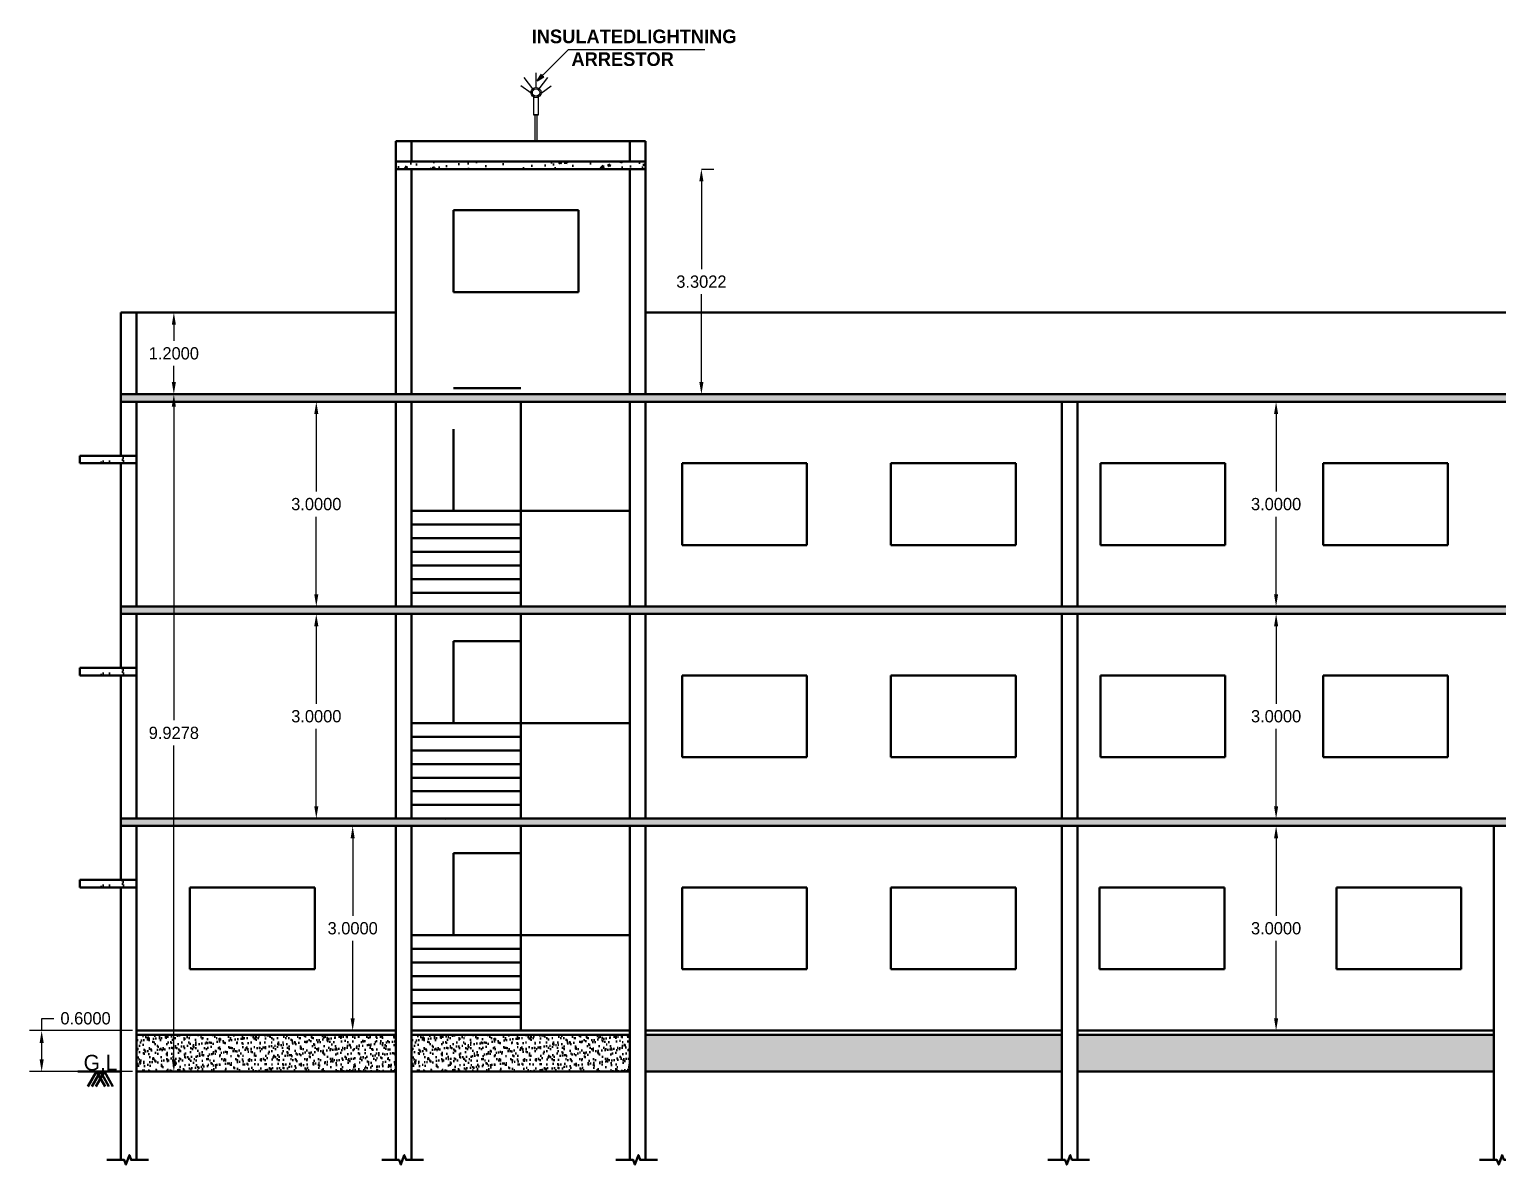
# Model space of a CAD drawing. Header units: metres. Extents: x 6102588 to 6102903, y -6660468 to -6660379.
# Drawn here: x 6102762.62 to 6102784.14, y -6660405.21 to -6660388.57 of the extents above; entities that cross this region are included whole.
import ezdxf

# ---------------------------------------------------------------- set-up
doc = ezdxf.new("R2010")
doc.units = ezdxf.units.M
doc.header["$LTSCALE"] = 500
doc.header["$MEASUREMENT"] = 0
doc.layers.get('0').update_dxf_attribs({"linetype": 'CONTINUOUS'})
doc.layers.get('Defpoints').update_dxf_attribs({"linetype": 'CONTINUOUS'})
for name, color, linetype in [('BLK_1_FLR_0_AC_ROOM_1', 117, 'CONTINUOUS'), ('BLK_1_FLR_0_REGULAR_ROOM_1', 117, 'CONTINUOUS'), ('BLK_1_FLR_1_REGULAR_ROOM_1', 117, 'CONTINUOUS'), ('BLK_1_FLR_1_WATER_CLOSET', 213, 'CONTINUOUS'), ('BLK_1_FLR_2_REGULAR_ROOM_1', 117, 'CONTINUOUS'), ('BLK_1_FLR_2_WATER_CLOSET', 213, 'CONTINUOUS'), ('BLK_1_HT_OF_BLDG', 5, 'CONTINUOUS'), ('BLK_1_PARAPET_HT', 233, 'CONTINUOUS'), ('BLK_1_PLINTH_HEIGHT', 7, 'CONTINUOUS'), ('BLK_1_STAIR_HEADROOM', 55, 'CONTINUOUS'), ('ED', 30, 'CONTINUOUS'), ('HATCH', 15, 'CONTINUOUS'), ('TEXT', 4, 'CONTINUOUS')]:
    doc.layers.add(name, color=color, linetype=linetype)
doc.styles.add('gautham', font='arial.ttf')
doc.styles.get("Standard").update_dxf_attribs({"font": 'GOTHIC.TTF'})
doc.dimstyles.get("Standard").update_dxf_attribs({"dimtxt": 0.18, "dimasz": 0.18, "dimexe": 0.18, "dimexo": 0.0625, "dimgap": 0.09, "dimtad": 0, "dimtih": 1, "dimtoh": 1, "dimdec": 4, "dimzin": 0, "dimdsep": 46, "dimtxsty": 'Standard', "dimcen": 0.09, "dimadec": 0, "dimazin": 0, "dimtfac": 1, "dimtdec": 4, "dimtofl": 0, "dimtmove": 0, "dimatfit": 3, "dimfxl": 0, "dimtolj": 1, "dimtzin": 0, "dimarcsym": 0})
doc.dimstyles.new('STANDARD$0', dxfattribs={"dimtxt": 7, "dimasz": 3, "dimexe": 3, "dimexo": 1, "dimgap": 1.5, "dimtad": 1, "dimdec": 1, "dimzin": 1, "dimdsep": 46, "dimlunit": 4, "dimtxsty": 'Standard', "dimblk": 'OBLIQUE', "dimcen": 0.09375, "dimdle": 1, "dimclrd": 8, "dimclre": 8, "dimclrt": 7, "dimadec": 1, "dimazin": 0, "dimtfac": 1, "dimtdec": 1, "dimtix": 1, "dimtmove": 2, "dimatfit": 3, "dimldrblk": 'ARCHTICK', "dimfxl": 0, "dimfrac": 2, "dimtolj": 1, "dimtzin": 0, "dimarcsym": 0})
pattern_1 = [(50, (6096827.93252, -6657352.93427), (0.358630091, -0.031376067), [0.0375, -0.4125]), (355, (6096827.9325, -6657352.93427), (-0.069375667, 0.376096067), [0.03, -0.33]), (100.4514445, (6096827.9624, -6657352.9369), (0.289254423, 0.344719995), [0.031870096, -0.350571056]), (46.1842, (6096827.9325, -6657352.83427), (0.533620665, -0.08275964), [0.05625, -0.61875]), (96.6356355, (6096827.977, -6657352.84117), (0.467330973, 0.4870593), [0.04780517, -0.52585688]), (351.184164, (6096827.9325, -6657352.8343), (0.467330973, 0.4870593), [0.045, -0.495]), (21, (6096827.98252, -6657352.85927), (0.298453526, -0.201309445), [0.0375, -0.4125]), (326, (6096827.9825, -6657352.85927), (0.121657666, 0.362575023), [0.03, -0.33]), (71.451445, (6096828.0074, -6657352.87605), (0.420111188, 0.161265576), [0.031870095, -0.350571056]), (37.5, (6096827.93252, -6657352.93427), (0.0060799277, 0.166446927), [0, -0.326, 0, -0.335, 0, -0.33125]), (7.5, (6096827.93252, -6657352.93427), (0.1315347687, 0.197205856), [0, -0.191, 0, -0.3185, 0, -0.12625]), (327.5, (6096827.82102, -6657352.93427), (0.266911218, -0.011277436), [0, -0.125, 0, -0.39, 0, -0.5175]), (317.5, (6096827.77102, -6657352.93427), (0.291593085, 0.050052491), [0, -0.1625, 0, -0.259, 0, -0.3675])]

# ---------------------------------------------------------------- blocks, each defined once
blk = doc.blocks.new('*D80')
at = {"layer": 'BLK_1_HT_OF_BLDG', "color": 0, "linetype": 'ByBlock', "lineweight": -2}
for p, q in [((6102764.742, -6660393.916), (6102764.922, -6660393.916)), ((6102764.742, -6660394.096), (6102764.742, -6660398.695)), ((6102764.742, -6660403.664), (6102764.742, -6660399.064)), ((6102764.742, -6660403.844), (6102764.922, -6660403.844))]:
    blk.add_line(p, q, dxfattribs=at)
at = {"layer": 'BLK_1_HT_OF_BLDG', "color": 0, "linetype": 'ByBlock'}
for points in [[(6102764.712, -6660394.096), (6102764.772, -6660394.096), (6102764.742, -6660393.916)], [(6102764.712, -6660403.664), (6102764.772, -6660403.664), (6102764.742, -6660403.844)]]:
    blk.add_solid(points, dxfattribs=at)
at = {"layer": 'Defpoints', "color": 0, "linetype": 'ByBlock'}
for p in [(6102764.196, -6660393.916), (6102764.742, -6660393.916), (6102764.196, -6660403.844)]:
    blk.add_point(p, dxfattribs=at)
at = {"layer": 'BLK_1_HT_OF_BLDG', "color": 0, "linetype": 'ByBlock', "lineweight": 35, "insert": (6102764.742, -6660398.88), "char_height": 0.18, "attachment_point": 5}
blk.add_mtext('\\A1;9.9278', dxfattribs=at)
blk = doc.blocks.new('*D81')
at = {"layer": 'BLK_1_PARAPET_HT', "color": 0, "linetype": 'ByBlock', "lineweight": -2}
for p, q in [((6102764.742, -6660392.716), (6102764.922, -6660392.716)), ((6102764.742, -6660392.896), (6102764.742, -6660393.131)), ((6102764.742, -6660393.736), (6102764.742, -6660393.5)), ((6102764.742, -6660393.916), (6102764.922, -6660393.916))]:
    blk.add_line(p, q, dxfattribs=at)
at = {"layer": 'BLK_1_PARAPET_HT', "color": 0, "linetype": 'ByBlock'}
for points in [[(6102764.712, -6660392.896), (6102764.772, -6660392.896), (6102764.742, -6660392.716)], [(6102764.712, -6660393.736), (6102764.772, -6660393.736), (6102764.742, -6660393.916)]]:
    blk.add_solid(points, dxfattribs=at)
at = {"layer": 'Defpoints', "color": 0, "linetype": 'ByBlock'}
for p in [(6102764.196, -6660392.716), (6102764.196, -6660393.916), (6102764.742, -6660393.916)]:
    blk.add_point(p, dxfattribs=at)
at = {"layer": 'BLK_1_PARAPET_HT', "color": 0, "linetype": 'ByBlock', "lineweight": 35, "insert": (6102764.742, -6660393.316), "char_height": 0.18, "attachment_point": 5}
blk.add_mtext('\\A1;1.2000', dxfattribs=at)
blk = doc.blocks.new('*D82')
at = {"layer": 'BLK_1_STAIR_HEADROOM', "color": 0, "linetype": 'ByBlock', "lineweight": -2}
for p, q in [((6102772.474, -6660390.614), (6102772.654, -6660390.614)), ((6102772.474, -6660390.794), (6102772.474, -6660392.08)), ((6102772.474, -6660393.736), (6102772.474, -6660392.449)), ((6102772.474, -6660393.916), (6102772.654, -6660393.916))]:
    blk.add_line(p, q, dxfattribs=at)
at = {"layer": 'BLK_1_STAIR_HEADROOM', "color": 0, "linetype": 'ByBlock'}
for points in [[(6102772.444, -6660390.794), (6102772.504, -6660390.794), (6102772.474, -6660390.614)], [(6102772.444, -6660393.736), (6102772.504, -6660393.736), (6102772.474, -6660393.916)]]:
    blk.add_solid(points, dxfattribs=at)
at = {"layer": 'Defpoints', "color": 0, "linetype": 'ByBlock'}
for p in [(6102771.656, -6660390.614), (6102772.474, -6660390.614), (6102771.656, -6660393.916, 0)]:
    blk.add_point(p, dxfattribs=at)
at = {"layer": 'BLK_1_STAIR_HEADROOM', "color": 0, "linetype": 'ByBlock', "lineweight": 35, "insert": (6102772.474, -6660392.265), "char_height": 0.18, "attachment_point": 5}
blk.add_mtext('\\A1;3.3022', dxfattribs=at)
blk = doc.blocks.new('*D11')
at = {"layer": 'BLK_1_FLR_0_REGULAR_ROOM_1', "color": 0, "lineweight": -2}
for p, q in [((6102780.897, -6660400.244), (6102780.717, -6660400.244)), ((6102780.897, -6660400.424), (6102780.897, -6660401.559)), ((6102780.897, -6660403.064), (6102780.897, -6660401.928)), ((6102780.897, -6660403.244), (6102780.717, -6660403.244))]:
    blk.add_line(p, q, dxfattribs=at)
at = {"layer": 'BLK_1_FLR_0_REGULAR_ROOM_1', "color": 0}
for points in [[(6102780.867, -6660400.424), (6102780.927, -6660400.424), (6102780.897, -6660400.244)], [(6102780.867, -6660403.064), (6102780.927, -6660403.064), (6102780.897, -6660403.244)]]:
    blk.add_solid(points, dxfattribs=at)
at = {"layer": 'Defpoints', "color": 0}
for p in [(6102780.897, -6660400.244), (6102782.287, -6660400.244), (6102782.286, -6660403.244)]:
    blk.add_point(p, dxfattribs=at)
at = {"layer": 'BLK_1_FLR_0_REGULAR_ROOM_1', "color": 0, "lineweight": 35, "insert": (6102780.897, -6660401.744), "char_height": 0.18, "attachment_point": 5}
blk.add_mtext('\\A1;3.0000', dxfattribs=at)
blk = doc.blocks.new('*D83')
at = {"layer": 'BLK_1_FLR_0_AC_ROOM_1', "color": 0, "linetype": 'ByBlock', "lineweight": -2}
for p, q in [((6102767.363, -6660400.244), (6102767.183, -6660400.244)), ((6102767.363, -6660400.424), (6102767.363, -6660401.559)), ((6102767.363, -6660403.064), (6102767.363, -6660401.928)), ((6102767.363, -6660403.244), (6102767.183, -6660403.244))]:
    blk.add_line(p, q, dxfattribs=at)
at = {"layer": 'BLK_1_FLR_0_AC_ROOM_1', "color": 0, "linetype": 'ByBlock'}
for points in [[(6102767.333, -6660400.424), (6102767.393, -6660400.424), (6102767.363, -6660400.244)], [(6102767.333, -6660403.064), (6102767.393, -6660403.064), (6102767.363, -6660403.244)]]:
    blk.add_solid(points, dxfattribs=at)
at = {"layer": 'Defpoints', "color": 0, "linetype": 'ByBlock'}
for p in [(6102767.363, -6660400.244), (6102767.996, -6660400.244), (6102767.996, -6660403.244)]:
    blk.add_point(p, dxfattribs=at)
at = {"layer": 'BLK_1_FLR_0_AC_ROOM_1', "color": 0, "linetype": 'ByBlock', "lineweight": 35, "insert": (6102767.363, -6660401.744), "char_height": 0.18, "attachment_point": 5}
blk.add_mtext('\\A1;3.0000', dxfattribs=at)
blk = doc.blocks.new('*D12')
at = {"layer": 'BLK_1_FLR_1_REGULAR_ROOM_1', "color": 0, "lineweight": -2}
for p, q in [((6102780.897, -6660397.136), (6102780.717, -6660397.136)), ((6102780.897, -6660397.316), (6102780.897, -6660398.451)), ((6102780.897, -6660399.956), (6102780.897, -6660398.82)), ((6102780.897, -6660400.136), (6102780.717, -6660400.136))]:
    blk.add_line(p, q, dxfattribs=at)
at = {"layer": 'BLK_1_FLR_1_REGULAR_ROOM_1', "color": 0}
for points in [[(6102780.867, -6660397.316), (6102780.927, -6660397.316), (6102780.897, -6660397.136)], [(6102780.867, -6660399.956), (6102780.927, -6660399.956), (6102780.897, -6660400.136)]]:
    blk.add_solid(points, dxfattribs=at)
at = {"layer": 'Defpoints', "color": 0}
for p in [(6102781.047, -6660397.136, 0), (6102780.897, -6660400.136), (6102781.047, -6660400.136, 0)]:
    blk.add_point(p, dxfattribs=at)
at = {"layer": 'BLK_1_FLR_1_REGULAR_ROOM_1', "color": 0, "lineweight": 35, "insert": (6102780.897, -6660398.636), "char_height": 0.18, "attachment_point": 5}
blk.add_mtext('\\A1;3.0000', dxfattribs=at)
blk = doc.blocks.new('*D13')
at = {"layer": 'BLK_1_FLR_2_REGULAR_ROOM_1', "color": 0, "lineweight": -2}
for p, q in [((6102780.897, -6660394.026), (6102780.717, -6660394.026)), ((6102780.897, -6660394.206), (6102780.897, -6660395.341)), ((6102780.897, -6660396.846), (6102780.897, -6660395.71)), ((6102780.897, -6660397.026), (6102780.717, -6660397.026))]:
    blk.add_line(p, q, dxfattribs=at)
at = {"layer": 'BLK_1_FLR_2_REGULAR_ROOM_1', "color": 0}
for points in [[(6102780.867, -6660394.206), (6102780.927, -6660394.206), (6102780.897, -6660394.026)], [(6102780.867, -6660396.846), (6102780.927, -6660396.846), (6102780.897, -6660397.026)]]:
    blk.add_solid(points, dxfattribs=at)
at = {"layer": 'Defpoints', "color": 0}
for p in [(6102780.897, -6660394.026), (6102781.047, -6660394.026, 0), (6102781.047, -6660397.026, 0)]:
    blk.add_point(p, dxfattribs=at)
at = {"layer": 'BLK_1_FLR_2_REGULAR_ROOM_1', "color": 0, "lineweight": 35, "insert": (6102780.897, -6660395.526), "char_height": 0.18, "attachment_point": 5}
blk.add_mtext('\\A1;3.0000', dxfattribs=at)
blk = doc.blocks.new('*D85')
at = {"layer": 'BLK_1_FLR_1_WATER_CLOSET', "color": 0, "linetype": 'ByBlock', "lineweight": -2}
for p, q in [((6102766.83, -6660397.136), (6102766.65, -6660397.136)), ((6102766.83, -6660397.316), (6102766.83, -6660398.451)), ((6102766.83, -6660399.956), (6102766.83, -6660398.82)), ((6102766.83, -6660400.136), (6102766.65, -6660400.136))]:
    blk.add_line(p, q, dxfattribs=at)
at = {"layer": 'BLK_1_FLR_1_WATER_CLOSET', "color": 0, "linetype": 'ByBlock'}
for points in [[(6102766.8, -6660397.316), (6102766.86, -6660397.316), (6102766.83, -6660397.136)], [(6102766.8, -6660399.956), (6102766.86, -6660399.956), (6102766.83, -6660400.136)]]:
    blk.add_solid(points, dxfattribs=at)
at = {"layer": 'Defpoints', "color": 0, "linetype": 'ByBlock'}
for p in [(6102766.83, -6660397.136), (6102767.996, -6660397.136, 0), (6102767.996, -6660400.136, 0)]:
    blk.add_point(p, dxfattribs=at)
at = {"layer": 'BLK_1_FLR_1_WATER_CLOSET', "color": 0, "linetype": 'ByBlock', "lineweight": 35, "insert": (6102766.83, -6660398.636), "char_height": 0.18, "attachment_point": 5}
blk.add_mtext('\\A1;3.0000', dxfattribs=at)
blk = doc.blocks.new('*D86')
at = {"layer": 'BLK_1_FLR_2_WATER_CLOSET', "color": 0, "linetype": 'ByBlock', "lineweight": -2}
for p, q in [((6102766.83, -6660394.026), (6102766.65, -6660394.026)), ((6102766.83, -6660394.206), (6102766.83, -6660395.341)), ((6102766.83, -6660396.846), (6102766.83, -6660395.71)), ((6102766.83, -6660397.026), (6102766.65, -6660397.026))]:
    blk.add_line(p, q, dxfattribs=at)
at = {"layer": 'BLK_1_FLR_2_WATER_CLOSET', "color": 0, "linetype": 'ByBlock'}
for points in [[(6102766.8, -6660394.206), (6102766.86, -6660394.206), (6102766.83, -6660394.026)], [(6102766.8, -6660396.846), (6102766.86, -6660396.846), (6102766.83, -6660397.026)]]:
    blk.add_solid(points, dxfattribs=at)
at = {"layer": 'Defpoints', "color": 0, "linetype": 'ByBlock'}
for p in [(6102767.996, -6660394.026, 0), (6102766.83, -6660397.026), (6102767.996, -6660397.026)]:
    blk.add_point(p, dxfattribs=at)
at = {"layer": 'BLK_1_FLR_2_WATER_CLOSET', "color": 0, "linetype": 'ByBlock', "lineweight": 35, "insert": (6102766.83, -6660395.526), "char_height": 0.18, "attachment_point": 5}
blk.add_mtext('\\A1;3.0000', dxfattribs=at)
blk = doc.blocks.new('*D53')
at = {"layer": 'BLK_1_PLINTH_HEIGHT', "color": 0, "lineweight": -2}
for p, q in [((6102762.805, -6660403.244), (6102762.805, -6660403.064)), ((6102762.805, -6660403.064), (6102762.985, -6660403.064)), ((6102764.134, -6660403.244), (6102762.625, -6660403.244)), ((6102762.805, -6660403.664), (6102762.805, -6660403.424)), ((6102764.134, -6660403.844), (6102762.625, -6660403.844))]:
    blk.add_line(p, q, dxfattribs=at)
at = {"layer": 'BLK_1_PLINTH_HEIGHT', "color": 0}
for points in [[(6102762.775, -6660403.424), (6102762.835, -6660403.424), (6102762.805, -6660403.244)], [(6102762.775, -6660403.664), (6102762.835, -6660403.664), (6102762.805, -6660403.844)]]:
    blk.add_solid(points, dxfattribs=at)
at = {"layer": 'Defpoints', "color": 0}
for p in [(6102762.805, -6660403.244), (6102764.196, -6660403.244), (6102764.196, -6660403.844)]:
    blk.add_point(p, dxfattribs=at)
at = {"layer": 'BLK_1_PLINTH_HEIGHT', "color": 0, "insert": (6102763.448, -6660403.064), "char_height": 0.18, "attachment_point": 5}
blk.add_mtext('\\A1;0.6000', dxfattribs=at)

msp = doc.modelspace()

# ---------------------------------------------------------------- hatches: boundary and pattern name
at = {"linetype": 'ByBlock', "lineweight": 50}
h = msp.add_hatch(dxfattribs=at)
h.set_pattern_fill('AR-CONC', color=256, scale=0.05)
h.set_pattern_definition([(50, (6096831.9625, -6657349.5221), (0.358630091, -0.031376067), [0.0375, -0.4125]), (355, (6096831.9625, -6657349.5221), (-0.069375667, 0.376096067), [0.03, -0.33]), (100.4514445, (6096831.9924, -6657349.5247), (0.289254423, 0.344719995), [0.031870096, -0.350571056]), (46.1842, (6096831.9625, -6657349.4221), (0.533620665, -0.08275964), [0.05625, -0.61875]), (96.6356355, (6096832.007, -6657349.429), (0.467330973, 0.4870593), [0.04780517, -0.52585688]), (351.184164, (6096831.9625, -6657349.4221), (0.467330973, 0.4870593), [0.045, -0.495]), (21, (6096832.0125, -6657349.4471), (0.298453526, -0.201309445), [0.0375, -0.4125]), (326, (6096832.0125, -6657349.4471), (0.121657666, 0.362575023), [0.03, -0.33]), (71.451445, (6096832.0374, -6657349.46387), (0.420111188, 0.161265576), [0.031870095, -0.350571056]), (37.5, (6096831.96251, -6657349.52209), (0.0060799277, 0.166446927), [0, -0.326, 0, -0.335, 0, -0.33125]), (7.5, (6096831.96251, -6657349.52209), (0.1315347687, 0.197205856), [0, -0.191, 0, -0.3185, 0, -0.12625]), (327.5, (6096831.85101, -6657349.52209), (0.266911218, -0.011277436), [0, -0.125, 0, -0.39, 0, -0.5175]), (317.5, (6096831.80101, -6657349.5221), (0.291593085, 0.050052491), [0, -0.1625, 0, -0.259, 0, -0.3675])])
h.paths.add_polyline_path([(6102771.6565, -6660390.61367), (6102771.6565, -6660390.50367), (6102767.9965, -6660390.50367), (6102767.9965, -6660390.61367)])
h = msp.add_hatch(dxfattribs=at)
h.set_pattern_fill('AR-CONC', color=256, scale=0.05)
h.set_pattern_definition(pattern_1)
h.paths.add_polyline_path([(6102800.5865, -6660394.02585), (6102800.5865, -6660393.91585), (6102763.9665, -6660393.91585), (6102763.9665, -6660394.02585)])
h = msp.add_hatch(dxfattribs=at)
h.set_pattern_fill('AR-CONC', color=256, scale=0.05)
h.set_pattern_definition([(50, (6096827.93252, -6657346.71646), (0.358630091, -0.031376067), [0.0375, -0.4125]), (355, (6096827.9325, -6657346.71646), (-0.069375667, 0.376096067), [0.03, -0.33]), (100.4514445, (6096827.9624, -6657346.71907), (0.289254423, 0.344719995), [0.031870096, -0.350571056]), (46.1842, (6096827.9325, -6657346.61646), (0.533620665, -0.08275964), [0.05625, -0.61875]), (96.6356355, (6096827.977, -6657346.62336), (0.467330973, 0.4870593), [0.04780517, -0.52585688]), (351.184164, (6096827.9325, -6657346.61646), (0.467330973, 0.4870593), [0.045, -0.495]), (21, (6096827.98252, -6657346.64146), (0.298453526, -0.201309445), [0.0375, -0.4125]), (326, (6096827.9825, -6657346.64146), (0.121657666, 0.362575023), [0.03, -0.33]), (71.451445, (6096828.0074, -6657346.65823), (0.420111188, 0.161265576), [0.031870095, -0.350571056]), (37.5, (6096827.93252, -6657346.71646), (0.0060799277, 0.166446927), [0, -0.326, 0, -0.335, 0, -0.33125]), (7.5, (6096827.93252, -6657346.71646), (0.1315347687, 0.197205856), [0, -0.191, 0, -0.3185, 0, -0.12625]), (327.5, (6096827.82102, -6657346.71646), (0.266911218, -0.011277436), [0, -0.125, 0, -0.39, 0, -0.5175]), (317.5, (6096827.77102, -6657346.71646), (0.291593085, 0.050052491), [0, -0.1625, 0, -0.259, 0, -0.3675])])
h.paths.add_polyline_path([(6102764.1965, -6660394.81585), (6102763.3665, -6660394.81585), (6102763.3665, -6660394.92585), (6102764.1965, -6660394.92585)])
h = msp.add_hatch(dxfattribs=at)
h.set_pattern_fill('AR-CONC', color=256, scale=0.05)
h.set_pattern_definition([(50, (6096827.93252, -6657356.04427), (0.358630091, -0.031376067), [0.0375, -0.4125]), (355, (6096827.9325, -6657356.04427), (-0.069375667, 0.376096067), [0.03, -0.33]), (100.4514445, (6096827.9624, -6657356.0469), (0.289254423, 0.344719995), [0.031870096, -0.350571056]), (46.1842, (6096827.9325, -6657355.94427), (0.533620665, -0.08275964), [0.05625, -0.61875]), (96.6356355, (6096827.977, -6657355.95117), (0.467330973, 0.4870593), [0.04780517, -0.52585688]), (351.184164, (6096827.9325, -6657355.9443), (0.467330973, 0.4870593), [0.045, -0.495]), (21, (6096827.98252, -6657355.96927), (0.298453526, -0.201309445), [0.0375, -0.4125]), (326, (6096827.9825, -6657355.96927), (0.121657666, 0.362575023), [0.03, -0.33]), (71.451445, (6096828.0074, -6657355.98605), (0.420111188, 0.161265576), [0.031870095, -0.350571056]), (37.5, (6096827.93252, -6657356.04427), (0.0060799277, 0.166446927), [0, -0.326, 0, -0.335, 0, -0.33125]), (7.5, (6096827.93252, -6657356.04427), (0.1315347687, 0.197205856), [0, -0.191, 0, -0.3185, 0, -0.12625]), (327.5, (6096827.82102, -6657356.04427), (0.266911218, -0.011277436), [0, -0.125, 0, -0.39, 0, -0.5175]), (317.5, (6096827.77102, -6657356.04427), (0.291593085, 0.050052491), [0, -0.1625, 0, -0.259, 0, -0.3675])])
h.paths.add_polyline_path([(6102800.5865, -6660397.02585), (6102763.9665, -6660397.02585), (6102763.9665, -6660397.13585), (6102800.5865, -6660397.13585)])
h = msp.add_hatch(dxfattribs=at)
h.set_pattern_fill('AR-CONC', color=256, scale=0.05)
h.set_pattern_definition([(50, (6096827.93252, -6657349.82646), (0.358630091, -0.031376067), [0.0375, -0.4125]), (355, (6096827.9325, -6657349.82646), (-0.069375667, 0.376096067), [0.03, -0.33]), (100.4514445, (6096827.9624, -6657349.82907), (0.289254423, 0.344719995), [0.031870096, -0.350571056]), (46.1842, (6096827.9325, -6657349.72646), (0.533620665, -0.08275964), [0.05625, -0.61875]), (96.6356355, (6096827.977, -6657349.73336), (0.467330973, 0.4870593), [0.04780517, -0.52585688]), (351.184164, (6096827.9325, -6657349.72646), (0.467330973, 0.4870593), [0.045, -0.495]), (21, (6096827.98252, -6657349.75146), (0.298453526, -0.201309445), [0.0375, -0.4125]), (326, (6096827.9825, -6657349.75146), (0.121657666, 0.362575023), [0.03, -0.33]), (71.451445, (6096828.0074, -6657349.76823), (0.420111188, 0.161265576), [0.031870095, -0.350571056]), (37.5, (6096827.93252, -6657349.82646), (0.0060799277, 0.166446927), [0, -0.326, 0, -0.335, 0, -0.33125]), (7.5, (6096827.93252, -6657349.82646), (0.1315347687, 0.197205856), [0, -0.191, 0, -0.3185, 0, -0.12625]), (327.5, (6096827.82102, -6657349.82646), (0.266911218, -0.011277436), [0, -0.125, 0, -0.39, 0, -0.5175]), (317.5, (6096827.77102, -6657349.82646), (0.291593085, 0.050052491), [0, -0.1625, 0, -0.259, 0, -0.3675])])
h.paths.add_polyline_path([(6102764.1965, -6660397.92585), (6102763.3665, -6660397.92585), (6102763.3665, -6660398.03585), (6102764.1965, -6660398.03585)])
h = msp.add_hatch(dxfattribs=at)
h.set_pattern_fill('AR-CONC', color=256, scale=0.05)
h.set_pattern_definition([(50, (6096827.93252, -6657359.1521), (0.358630091, -0.031376067), [0.0375, -0.4125]), (355, (6096827.9325, -6657359.1521), (-0.069375667, 0.376096067), [0.03, -0.33]), (100.4514445, (6096827.9624, -6657359.1547), (0.289254423, 0.344719995), [0.031870096, -0.350571056]), (46.1842, (6096827.9325, -6657359.0521), (0.533620665, -0.08275964), [0.05625, -0.61875]), (96.6356355, (6096827.977, -6657359.059), (0.467330973, 0.4870593), [0.04780517, -0.52585688]), (351.184164, (6096827.9325, -6657359.0521), (0.467330973, 0.4870593), [0.045, -0.495]), (21, (6096827.98252, -6657359.0771), (0.298453526, -0.201309445), [0.0375, -0.4125]), (326, (6096827.9825, -6657359.0771), (0.121657666, 0.362575023), [0.03, -0.33]), (71.451445, (6096828.0074, -6657359.09387), (0.420111188, 0.161265576), [0.031870095, -0.350571056]), (37.5, (6096827.93252, -6657359.15209), (0.0060799277, 0.166446927), [0, -0.326, 0, -0.335, 0, -0.33125]), (7.5, (6096827.93252, -6657359.15209), (0.1315347687, 0.197205856), [0, -0.191, 0, -0.3185, 0, -0.12625]), (327.5, (6096827.82102, -6657359.15209), (0.266911218, -0.011277436), [0, -0.125, 0, -0.39, 0, -0.5175]), (317.5, (6096827.77102, -6657359.1521), (0.291593085, 0.050052491), [0, -0.1625, 0, -0.259, 0, -0.3675])])
h.paths.add_polyline_path([(6102800.5865, -6660400.13367), (6102763.9665, -6660400.13367), (6102763.9665, -6660400.24367), (6102800.5865, -6660400.24367)])
h = msp.add_hatch(dxfattribs=at)
h.set_pattern_fill('AR-CONC', color=256, scale=0.05)
h.set_pattern_definition(pattern_1)
h.paths.add_polyline_path([(6102764.1965, -6660401.14367), (6102764.1965, -6660401.03367), (6102763.3665, -6660401.03367), (6102763.3665, -6660401.14367)])
h = msp.add_hatch(dxfattribs=at)
h.set_pattern_fill('AR-SAND', color=256, scale=0.065, style=0)
h.set_pattern_definition([(37.5, (6095759.02185, -6658924.41583), (-0.0040945683, 0.125243545), [0, -0.0988, 0, -0.1105, 0, -0.105625]), (7.5, (6095759.02185, -6658924.41583), (0.115035486, 0.1834394942), [0, -0.0533, 0, -0.08905, 0, -0.034125]), (327.5, (6095758.9419, -6658924.41583), (0.202419221, 0.0003678385), [0, -0.0325, 0, -0.117, 0, -0.15275]), (317.5, (6095758.9419, -6658924.41583), (0.1953982293, 0.0570489117), [0, -0.01625, 0, -0.0767, 0, -0.08775])])
h.paths.add_polyline_path([(6102767.9965, -6660403.84367), (6102767.9965, -6660403.30367), (6102764.1965, -6660403.30367), (6102764.1965, -6660403.84367)])
h = msp.add_hatch(dxfattribs=at)
h.set_pattern_fill('AR-SAND', color=256, scale=0.065, style=0)
h.set_pattern_definition([(37.5, (6095763.05185, -6658924.41583), (-0.0040945683, 0.125243545), [0, -0.0988, 0, -0.1105, 0, -0.105625]), (7.5, (6095763.05185, -6658924.41583), (0.115035486, 0.1834394942), [0, -0.0533, 0, -0.08905, 0, -0.034125]), (327.5, (6095762.9719, -6658924.41583), (0.202419221, 0.0003678385), [0, -0.0325, 0, -0.117, 0, -0.15275]), (317.5, (6095762.9719, -6658924.41583), (0.1953982293, 0.0570489117), [0, -0.01625, 0, -0.0767, 0, -0.08775])])
h.paths.add_polyline_path([(6102771.4265, -6660403.84367), (6102771.4265, -6660403.30367), (6102768.2265, -6660403.30367), (6102768.2265, -6660403.84367)])
h = msp.add_hatch(dxfattribs=at)
h.set_pattern_fill('AR-SAND', color=256, scale=0.065, style=0)
h.set_pattern_definition([(37.5, (6095766.48185, -6658924.41583), (-0.0040945683, 0.125243545), [0, -0.0988, 0, -0.1105, 0, -0.105625]), (7.5, (6095766.48185, -6658924.41583), (0.115035486, 0.1834394942), [0, -0.0533, 0, -0.08905, 0, -0.034125]), (327.5, (6095766.4019, -6658924.41583), (0.202419221, 0.0003678385), [0, -0.0325, 0, -0.117, 0, -0.15275]), (317.5, (6095766.4019, -6658924.41583), (0.1953982293, 0.0570489117), [0, -0.01625, 0, -0.0767, 0, -0.08775])])
h.paths.add_polyline_path([(6102777.7565, -6660403.84367), (6102777.7565, -6660403.30367), (6102771.6565, -6660403.30367), (6102771.6565, -6660403.84367)])
h = msp.add_hatch(dxfattribs=at)
h.set_pattern_fill('AR-SAND', color=256, scale=0.065, style=0)
h.set_pattern_definition([(37.5, (6095772.81185, -6658924.41583), (-0.0040945683, 0.125243545), [0, -0.0988, 0, -0.1105, 0, -0.105625]), (7.5, (6095772.81185, -6658924.41583), (0.115035486, 0.1834394942), [0, -0.0533, 0, -0.08905, 0, -0.034125]), (327.5, (6095772.7319, -6658924.41583), (0.202419221, 0.0003678385), [0, -0.0325, 0, -0.117, 0, -0.15275]), (317.5, (6095772.7319, -6658924.41583), (0.1953982293, 0.0570489117), [0, -0.01625, 0, -0.0767, 0, -0.08775])])
h.paths.add_polyline_path([(6102784.0865, -6660403.84367), (6102784.0865, -6660403.30367), (6102777.9865, -6660403.30367), (6102777.9865, -6660403.84367)])
at = {"layer": 'ED'}
h = msp.add_hatch(color=256, dxfattribs=at)
h.paths.add_polyline_path([(6102770.13789, -6660389.25264), (6102770.0693, -6660389.32123), (6102770.16653, -6660389.25936)])
h.paths.add_polyline_path([(6102770.13117, -6660389.22401), (6102770.0693, -6660389.32123), (6102770.13789, -6660389.25264)])

# ---------------------------------------------------------------- linework, layer by layer
at = {"linetype": 'ByBlock', "lineweight": 50}
for p, q in [((6102767.9965, -6660390.20367, 0), (6102767.9965, -6660393.91585, 0)), ((6102767.9965, -6660390.20367), (6102771.6565, -6660390.20367)), ((6102768.2265, -6660390.20367, 0), (6102768.2265, -6660390.50367, 0)), ((6102771.4265, -6660390.20367, 0), (6102771.4265, -6660390.50367, 0)), ((6102771.6565, -6660390.20367, 0), (6102771.6565, -6660393.91585, 0)), ((6102767.9965, -6660390.50367), (6102771.6565, -6660390.50367)), ((6102767.9965, -6660390.61367), (6102771.6565, -6660390.61367)), ((6102768.2265, -6660390.61367, 0), (6102768.2265, -6660393.91585, 0)), ((6102771.4265, -6660390.61367, 0), (6102771.4265, -6660393.91585, 0)), ((6102768.84051, -6660391.21585), (6102768.84051, -6660392.41585)), ((6102768.84051, -6660391.21585), (6102770.67051, -6660391.21585)), ((6102770.67051, -6660392.41585), (6102770.67051, -6660391.21585)), ((6102768.84051, -6660392.41585), (6102770.67051, -6660392.41585)), ((6102763.9665, -6660392.71585), (6102763.9665, -6660394.81585)), ((6102763.9665, -6660392.71585), (6102767.9965, -6660392.71585)), ((6102764.1965, -6660392.71585), (6102764.1965, -6660393.91585)), ((6102771.6565, -6660392.71585), (6102800.5865, -6660392.71585)), ((6102768.84051, -6660393.82585, 0), (6102769.8265, -6660393.82585, 0)), ((6102763.9665, -6660393.91585), (6102800.5865, -6660393.91585)), ((6102763.9665, -6660394.02585), (6102800.5865, -6660394.02585)), ((6102764.1965, -6660394.02585), (6102764.1965, -6660397.02585)), ((6102767.9965, -6660394.02585, 0), (6102767.9965, -6660397.02585, 0)), ((6102768.2265, -6660394.02585, 0), (6102768.2265, -6660397.02585, 0)), ((6102769.8265, -6660394.02585, 0), (6102769.8265, -6660397.02585, 0)), ((6102771.4265, -6660394.02585, 0), (6102771.4265, -6660397.02585, 0)), ((6102771.6565, -6660394.02585, 0), (6102771.6565, -6660397.02585, 0)), ((6102777.7565, -6660394.02585, 0), (6102777.7565, -6660397.02585, 0)), ((6102777.9865, -6660394.02585, 0), (6102777.9865, -6660397.02585, 0)), ((6102768.84051, -6660394.42585, 0), (6102768.84051, -6660395.62585, 0)), ((6102763.3665, -6660394.81585), (6102763.3665, -6660394.92585)), ((6102764.1965, -6660394.81585), (6102763.3665, -6660394.81585)), ((6102764.1965, -6660394.92585), (6102763.3665, -6660394.92585)), ((6102763.9665, -6660394.92585), (6102763.9665, -6660397.92585)), ((6102772.19171, -6660394.92589), (6102772.19171, -6660396.12589)), ((6102772.19171, -6660394.92589), (6102774.02171, -6660394.92589)), ((6102774.02171, -6660394.92589), (6102774.02171, -6660396.12589)), ((6102775.25172, -6660394.92589), (6102775.25172, -6660396.12589)), ((6102775.25172, -6660394.92589), (6102777.08172, -6660394.92589)), ((6102777.08172, -6660394.92589), (6102777.08172, -6660396.12589)), ((6102778.32112, -6660394.92588), (6102778.32112, -6660396.12588)), ((6102778.32112, -6660394.92588), (6102780.15112, -6660394.92588)), ((6102780.15112, -6660394.92588), (6102780.15112, -6660396.12588)), ((6102781.58533, -6660394.92588), (6102781.58533, -6660396.12588)), ((6102781.58533, -6660394.92588), (6102783.41533, -6660394.92588)), ((6102783.41533, -6660394.92588), (6102783.41533, -6660396.12588)), ((6102768.2265, -6660395.62585, 0), (6102771.4265, -6660395.62585, 0)), ((6102768.84051, -6660395.62585, 0), (6102770.67051, -6660395.62585, 0)), ((6102768.2265, -6660395.82585, 0), (6102769.8265, -6660395.82585, 0)), ((6102768.2265, -6660396.02585, 0), (6102769.8265, -6660396.02585, 0)), ((6102768.2265, -6660396.22585, 0), (6102769.8265, -6660396.22585, 0)), ((6102772.19171, -6660396.12589), (6102774.02171, -6660396.12589)), ((6102775.25172, -6660396.12589), (6102777.08172, -6660396.12589)), ((6102778.32112, -6660396.12588), (6102780.15112, -6660396.12588)), ((6102781.58533, -6660396.12588), (6102783.41533, -6660396.12588)), ((6102768.2265, -6660396.42585, 0), (6102769.8265, -6660396.42585, 0)), ((6102768.2265, -6660396.62585, 0), (6102769.8265, -6660396.62585, 0)), ((6102768.2265, -6660396.82585, 0), (6102769.8265, -6660396.82585, 0)), ((6102763.9665, -6660397.02585), (6102800.5865, -6660397.02585)), ((6102763.9665, -6660397.13585), (6102800.5865, -6660397.13585)), ((6102764.1965, -6660397.13585), (6102764.1965, -6660400.13585)), ((6102767.9965, -6660397.13585, 0), (6102767.9965, -6660400.13585, 0)), ((6102768.2265, -6660397.13585, 0), (6102768.2265, -6660400.13585, 0)), ((6102769.8265, -6660397.13585, 0), (6102769.8265, -6660400.13585, 0)), ((6102771.4265, -6660397.13585, 0), (6102771.4265, -6660400.13585, 0)), ((6102771.6565, -6660397.13585, 0), (6102771.6565, -6660400.13585, 0)), ((6102777.7565, -6660397.13585, 0), (6102777.7565, -6660400.13585, 0)), ((6102777.9865, -6660397.13585, 0), (6102777.9865, -6660400.13585, 0)), ((6102768.84051, -6660397.53585, 0), (6102768.84051, -6660398.73585, 0)), ((6102768.84051, -6660397.53585, 0), (6102769.8265, -6660397.53585, 0)), ((6102763.3665, -6660397.92585), (6102763.3665, -6660398.03585)), ((6102764.1965, -6660397.92585), (6102763.3665, -6660397.92585)), ((6102764.1965, -6660398.03585), (6102763.3665, -6660398.03585)), ((6102763.9665, -6660398.03585), (6102763.9665, -6660401.03367)), ((6102772.19171, -6660398.03589), (6102772.19171, -6660399.23589)), ((6102772.19171, -6660398.03589), (6102774.02171, -6660398.03589)), ((6102774.02171, -6660398.03589), (6102774.02171, -6660399.23589)), ((6102775.25172, -6660398.03589), (6102775.25172, -6660399.23589)), ((6102775.25172, -6660398.03589), (6102777.08172, -6660398.03589)), ((6102777.08172, -6660398.03589), (6102777.08172, -6660399.23589)), ((6102778.32112, -6660398.03588), (6102778.32112, -6660399.23588)), ((6102778.32112, -6660398.03588), (6102780.15112, -6660398.03588)), ((6102780.15112, -6660398.03588), (6102780.15112, -6660399.23588)), ((6102781.58533, -6660398.03588), (6102781.58533, -6660399.23588)), ((6102781.58533, -6660398.03588), (6102783.41533, -6660398.03588)), ((6102783.41533, -6660398.03588), (6102783.41533, -6660399.23588)), ((6102768.2265, -6660398.73585, 0), (6102771.4265, -6660398.73585, 0)), ((6102768.84051, -6660398.73585, 0), (6102770.67051, -6660398.73585, 0)), ((6102768.2265, -6660398.93585, 0), (6102769.8265, -6660398.93585, 0)), ((6102768.2265, -6660399.13585, 0), (6102769.8265, -6660399.13585, 0)), ((6102772.19171, -6660399.23589), (6102774.02171, -6660399.23589)), ((6102775.25172, -6660399.23589), (6102777.08172, -6660399.23589)), ((6102778.32112, -6660399.23588), (6102780.15112, -6660399.23588)), ((6102781.58533, -6660399.23588), (6102783.41533, -6660399.23588)), ((6102768.2265, -6660399.33585, 0), (6102769.8265, -6660399.33585, 0)), ((6102768.2265, -6660399.53585, 0), (6102769.8265, -6660399.53585, 0)), ((6102768.2265, -6660399.73585, 0), (6102769.8265, -6660399.73585, 0)), ((6102768.2265, -6660399.93585, 0), (6102769.8265, -6660399.93585, 0)), ((6102763.9665, -6660400.13585), (6102773.8005, -6660400.13585)), ((6102763.9665, -6660400.24367), (6102773.8005, -6660400.24367)), ((6102763.9665, -6660400.24367), (6102773.8005, -6660400.24367)), ((6102763.9665, -6660400.24367), (6102773.8005, -6660400.24367)), ((6102764.1965, -6660400.24367), (6102764.1965, -6660403.24367)), ((6102767.9965, -6660400.24367, 0), (6102767.9965, -6660405.13886, 0)), ((6102768.2265, -6660400.24367, 0), (6102768.2265, -6660403.24367, 0)), ((6102768.71702, -6660400.14448, 0), (6102768.7329, -6660400.13585, 0)), ((6102769.8265, -6660400.24367, 0), (6102769.8265, -6660403.24367, 0)), ((6102771.4265, -6660400.24367, 0), (6102771.4265, -6660403.24367, 0)), ((6102771.6565, -6660400.24367, 0), (6102771.6565, -6660403.24367, 0)), ((6102773.8005, -6660400.13585), (6102800.5865, -6660400.13585)), ((6102773.8005, -6660400.24367), (6102800.5865, -6660400.24367)), ((6102777.7565, -6660400.24367, 0), (6102777.7565, -6660403.24367, 0)), ((6102777.9865, -6660400.24367, 0), (6102777.9865, -6660403.24367, 0)), ((6102784.0865, -6660400.24367, 0), (6102784.0865, -6660403.24367, 0)), ((6102768.84051, -6660400.64367, 0), (6102768.84051, -6660401.84367, 0)), ((6102768.84051, -6660400.64367, 0), (6102769.8265, -6660400.64367, 0)), ((6102763.3665, -6660401.03367), (6102763.3665, -6660401.14367)), ((6102764.1965, -6660401.03367), (6102763.3665, -6660401.03367)), ((6102764.1965, -6660401.14367), (6102763.3665, -6660401.14367)), ((6102763.9665, -6660401.14367), (6102763.9665, -6660405.13886)), ((6102764.97628, -6660401.14367), (6102764.97628, -6660402.34367)), ((6102764.97628, -6660401.14367), (6102766.80628, -6660401.14367)), ((6102766.80628, -6660401.14367), (6102766.80628, -6660402.34367)), ((6102772.19171, -6660401.14367), (6102772.19171, -6660402.34367)), ((6102772.19171, -6660401.14367), (6102774.02171, -6660401.14367)), ((6102774.02171, -6660401.14367), (6102774.02171, -6660402.34367)), ((6102775.25172, -6660401.14366), (6102775.25172, -6660402.34366)), ((6102775.25172, -6660401.14366), (6102777.08172, -6660401.14366)), ((6102777.08172, -6660401.14366), (6102777.08172, -6660402.34366)), ((6102778.31083, -6660401.14367), (6102778.31083, -6660402.34367)), ((6102778.31083, -6660401.14367), (6102780.14083, -6660401.14367)), ((6102780.14083, -6660401.14367), (6102780.14083, -6660402.34367)), ((6102781.78172, -6660401.14367), (6102781.78172, -6660402.34367)), ((6102781.78172, -6660401.14367), (6102783.61172, -6660401.14367)), ((6102783.61172, -6660401.14367), (6102783.61172, -6660402.34367)), ((6102768.2265, -6660401.84367, 0), (6102771.4265, -6660401.84367, 0)), ((6102768.84051, -6660401.84367, 0), (6102770.67051, -6660401.84367, 0)), ((6102768.2265, -6660402.04367, 0), (6102769.8265, -6660402.04367, 0)), ((6102768.2265, -6660402.24367, 0), (6102769.8265, -6660402.24367, 0)), ((6102764.97628, -6660402.34367), (6102766.80628, -6660402.34367)), ((6102768.2265, -6660402.44367, 0), (6102769.8265, -6660402.44367, 0)), ((6102772.19171, -6660402.34367), (6102774.02171, -6660402.34367)), ((6102775.25172, -6660402.34366), (6102777.08172, -6660402.34366)), ((6102778.31083, -6660402.34367), (6102780.14083, -6660402.34367)), ((6102781.78172, -6660402.34367), (6102783.61172, -6660402.34367)), ((6102768.2265, -6660402.64367, 0), (6102769.8265, -6660402.64367, 0)), ((6102768.2265, -6660402.84367, 0), (6102769.8265, -6660402.84367, 0)), ((6102768.2265, -6660403.04367, 0), (6102769.8265, -6660403.04367, 0)), ((6102764.1965, -6660403.24367), (6102765.02255, -6660403.24367)), ((6102764.1965, -6660405.13886), (6102764.1965, -6660403.24367)), ((6102764.1965, -6660403.30367), (6102767.2465, -6660403.30367)), ((6102764.24807, -6660403.24367), (6102767.2465, -6660403.24367)), ((6102764.51412, -6660403.24367), (6102767.9965, -6660403.24367)), ((6102764.51412, -6660403.30367), (6102767.9965, -6660403.30367)), ((6102768.2265, -6660403.24367), (6102771.4265, -6660403.24367)), ((6102768.2265, -6660405.13886, 0), (6102768.2265, -6660403.24367, 0)), ((6102768.2265, -6660403.24367, 0), (6102769.8265, -6660403.24367, 0)), ((6102768.2265, -6660403.30367), (6102771.4265, -6660403.30367)), ((6102771.4265, -6660403.24367, 0), (6102771.4265, -6660405.13886, 0)), ((6102771.6565, -6660403.24367), (6102777.7565, -6660403.24367)), ((6102771.6565, -6660405.13886, 0), (6102771.6565, -6660403.24367, 0)), ((6102771.6565, -6660403.30367), (6102777.7565, -6660403.30367)), ((6102777.7565, -6660403.24367, 0), (6102777.7565, -6660405.13886, 0)), ((6102777.9865, -6660403.24367), (6102784.0865, -6660403.24367)), ((6102777.9865, -6660405.13886, 0), (6102777.9865, -6660403.24367, 0)), ((6102777.9865, -6660403.30367), (6102784.0865, -6660403.30367)), ((6102784.0865, -6660403.24367, 0), (6102784.0865, -6660405.13886, 0)), ((6102763.33436, -6660403.84367), (6102763.9665, -6660403.84367)), ((6102763.60885, -6660403.84367), (6102763.48392, -6660404.06185)), ((6102763.66646, -6660403.84367), (6102763.54153, -6660404.06185)), ((6102763.72408, -6660403.84367), (6102763.59915, -6660404.06185)), ((6102763.60885, -6660403.84367), (6102763.73378, -6660404.06185)), ((6102763.66646, -6660403.84367), (6102763.7914, -6660404.06185)), ((6102763.72408, -6660403.84367), (6102763.84901, -6660404.06185)), ((6102763.72408, -6660403.84367), (6102763.84901, -6660404.06185)), ((6102764.1965, -6660403.84367), (6102767.9965, -6660403.84367)), ((6102764.1965, -6660403.84367), (6102764.43708, -6660403.84367)), ((6102764.1965, -6660403.84367), (6102767.9965, -6660403.84367)), ((6102768.2265, -6660403.84367), (6102770.89378, -6660403.84367)), ((6102768.2265, -6660403.84367), (6102771.4265, -6660403.84367)), ((6102771.6565, -6660403.84367), (6102777.7565, -6660403.84367)), ((6102777.9865, -6660403.84367), (6102784.0865, -6660403.84367))]:
    msp.add_line(p, q, dxfattribs=at)
msp.add_lwpolyline([(6102764.37038, -6660405.13886), (6102764.11551, -6660405.13886), (6102764.0902, -6660405.06931), (6102764.03957, -6660405.20841), (6102764.01425, -6660405.13886), (6102763.75939, -6660405.13886)], dxfattribs=at)
at = {"linetype": 'ByBlock', "lineweight": 50, "elevation": 0}
for points in [[(6102768.40037, -6660405.13886), (6102768.14551, -6660405.13886), (6102768.12019, -6660405.06931), (6102768.06956, -6660405.20841), (6102768.04425, -6660405.13886), (6102767.78938, -6660405.13886)], [(6102771.83037, -6660405.13886), (6102771.57551, -6660405.13886), (6102771.55019, -6660405.06931), (6102771.49956, -6660405.20841), (6102771.47425, -6660405.13886), (6102771.21938, -6660405.13886)], [(6102778.16037, -6660405.13886), (6102777.90551, -6660405.13886), (6102777.88019, -6660405.06931), (6102777.82956, -6660405.20841), (6102777.80425, -6660405.13886), (6102777.54938, -6660405.13886)], [(6102784.49037, -6660405.13886), (6102784.23551, -6660405.13886), (6102784.21019, -6660405.06931), (6102784.15956, -6660405.20841), (6102784.13425, -6660405.13886), (6102783.87938, -6660405.13886)]]:
    msp.add_lwpolyline(points, dxfattribs=at)
at = {"layer": 'ED'}
for p, q in [((6102770.0693, -6660389.32123, 0), (6102770.5275, -6660388.86303, 0)), ((6102770.5275, -6660388.86303, 0), (6102772.52553, -6660388.86303, 0)), ((6102770.0693, -6660389.32123, 0), (6102770.13117, -6660389.22401, 0)), ((6102770.0693, -6660389.32123, 0), (6102770.16653, -6660389.25936, 0)), ((6102770.13117, -6660389.22401, 0), (6102770.13789, -6660389.25264, 0)), ((6102770.16653, -6660389.25936, 0), (6102770.13789, -6660389.25264, 0))]:
    msp.add_line(p, q, dxfattribs=at)
at = {"layer": 'ED', "color": 14}
msp.add_line((6102770.08826, -6660389.56692, 0), (6102770.01242, -6660389.56692, 0), dxfattribs=at)
at = {"layer": 'HATCH', "color": 14}
for p, q in [((6102770.05034, -6660389.4188, 0), (6102770.05034, -6660389.20367, 0)), ((6102770.08826, -6660389.81692, 0), (6102770.01242, -6660389.81692, 0))]:
    msp.add_line(p, q, dxfattribs=at)
at = {"layer": 'HATCH', "color": 14, "elevation": 0}
for points in [[(6102770.00258, -6660389.43625), (6102769.87638, -6660389.26893)], [(6102770.09809, -6660389.43625), (6102770.2243, -6660389.26893)], [(6102769.97697, -6660389.50296), (6102769.82649, -6660389.39141)], [(6102770.12371, -6660389.50296), (6102770.27418, -6660389.39141)]]:
    msp.add_lwpolyline(points, dxfattribs=at)
for points in [[(6102770.01242, -6660389.81692), (6102770.08826, -6660389.81692), (6102770.08826, -6660389.56692), (6102770.01242, -6660389.56692)], [(6102770.0693, -6660389.81692), (6102770.03138, -6660389.81692), (6102770.03138, -6660390.20367), (6102770.0693, -6660390.20367)]]:
    msp.add_lwpolyline(points, close=True, dxfattribs=at)
at = {"layer": 'HATCH', "color": 14}
for radius in [0.07406, 0.05385]:
    msp.add_circle((6102770.05034, -6660389.49286, 0), radius, dxfattribs=at)

# ---------------------------------------------------------------- texts
at = {"linetype": 'ByBlock', "lineweight": 50, "insert": (6102763.66759, -6660403.71518), "char_height": 0.23, "attachment_point": 5}
msp.add_mtext('G.L', dxfattribs=at)
msp.add_mtext('G.L', dxfattribs=at)
at = {"layer": 'TEXT', "color": 7, "linetype": 'ByBlock', "lineweight": 30, "insert": (6102769.53501, -6660388.56857, 0), "char_height": 0.2, "width": 4.8415832, "attachment_point": 1, "style": 'gautham'}
msp.add_mtext('{\\fComic Sans MS|b1|i0|c0|p66;\\W6.08801; \\W1;INSULATEDLIGHTNING \\P\\W6.96039;  \\W1;ARRESTOR}', dxfattribs=at)

# ---------------------------------------------------------------- dimensions: what is measured, and where the dimension line sits
at = {"layer": 'BLK_1_FLR_0_AC_ROOM_1', "color": 3, "linetype": 'ByBlock', "lineweight": 35}
dim = msp.add_linear_dim(base=(6102767.36293, -6660400.24367), p1=(6102767.9965, -6660403.24367), p2=(6102767.9965, -6660400.24367), angle=90, dimstyle='Standard', override={"dimfxl": 0, "dimfxlon": 1, "dimarcsym": 2}, dxfattribs=at)
dim.commit()
dim.dimension.update_dxf_attribs({"geometry": '*D83', "text_midpoint": (6102767.36293, -6660401.74367)})
at = {"layer": 'BLK_1_FLR_0_REGULAR_ROOM_1', "color": 3, "lineweight": 35}
dim = msp.add_linear_dim(base=(6102780.89742, -6660400.24367), p1=(6102782.28646, -6660403.24367), p2=(6102782.28666, -6660400.24367), angle=90, dimstyle='Standard', override={"dimfxl": 0, "dimfxlon": 1, "dimarcsym": 2}, dxfattribs=at)
dim.commit()
dim.dimension.update_dxf_attribs({"geometry": '*D11', "text_midpoint": (6102780.89742, -6660401.74367)})
at = {"layer": 'BLK_1_FLR_1_REGULAR_ROOM_1', "color": 3, "lineweight": 35}
dim = msp.add_linear_dim(base=(6102780.89742, -6660400.13585), p1=(6102781.04727, -6660397.13585, 0), p2=(6102781.04727, -6660400.13585, 0), angle=90, dimstyle='Standard', override={"dimfxl": 0, "dimfxlon": 1, "dimarcsym": 2}, dxfattribs=at)
dim.commit()
dim.dimension.update_dxf_attribs({"geometry": '*D12', "text_midpoint": (6102780.89742, -6660398.63585)})
at = {"layer": 'BLK_1_FLR_1_WATER_CLOSET', "color": 213, "linetype": 'ByBlock', "lineweight": 35}
dim = msp.add_linear_dim(base=(6102766.82962, -6660397.13585), p1=(6102767.9965, -6660400.13585, 0), p2=(6102767.9965, -6660397.13585, 0), angle=90, dimstyle='Standard', override={"dimfxl": 0, "dimfxlon": 1, "dimarcsym": 2}, dxfattribs=at)
dim.commit()
dim.dimension.update_dxf_attribs({"geometry": '*D85', "text_midpoint": (6102766.82962, -6660398.63585)})
at = {"layer": 'BLK_1_FLR_2_REGULAR_ROOM_1', "color": 3, "lineweight": 35}
dim = msp.add_linear_dim(base=(6102780.89742, -6660394.02585), p1=(6102781.04727, -6660397.02585, 0), p2=(6102781.04727, -6660394.02585, 0), angle=90, dimstyle='Standard', override={"dimfxl": 0, "dimfxlon": 1, "dimarcsym": 2}, dxfattribs=at)
dim.commit()
dim.dimension.update_dxf_attribs({"geometry": '*D13', "text_midpoint": (6102780.89742, -6660395.52585)})
at = {"layer": 'BLK_1_FLR_2_WATER_CLOSET', "color": 213, "linetype": 'ByBlock', "lineweight": 35}
dim = msp.add_linear_dim(base=(6102766.82962, -6660397.02585), p1=(6102767.9965, -6660394.02585, 0), p2=(6102767.9965, -6660397.02585), angle=90, dimstyle='Standard', override={"dimfxl": 0, "dimfxlon": 1, "dimarcsym": 2}, dxfattribs=at)
dim.commit()
dim.dimension.update_dxf_attribs({"geometry": '*D86', "text_midpoint": (6102766.82962, -6660395.52585)})
at = {"layer": 'BLK_1_HT_OF_BLDG', "color": 5, "linetype": 'ByBlock', "lineweight": 35}
dim = msp.add_linear_dim(base=(6102764.74244, -6660393.91585), p1=(6102764.1965, -6660403.84367), p2=(6102764.1965, -6660393.91585), angle=90, dimstyle='Standard', override={"dimfxl": 0, "dimfxlon": 1, "dimarcsym": 2}, dxfattribs=at)
dim.commit()
dim.dimension.update_dxf_attribs({"geometry": '*D80', "text_midpoint": (6102764.74244, -6660398.87976)})
at = {"layer": 'BLK_1_PARAPET_HT', "color": 233, "linetype": 'ByBlock', "lineweight": 35}
dim = msp.add_linear_dim(base=(6102764.74244, -6660393.91585), p1=(6102764.1965, -6660392.71585), p2=(6102764.1965, -6660393.91585), angle=90, dimstyle='Standard', override={"dimfxl": 0, "dimfxlon": 1, "dimarcsym": 2}, dxfattribs=at)
dim.commit()
dim.dimension.update_dxf_attribs({"geometry": '*D81', "text_midpoint": (6102764.74244, -6660393.31585)})
at = {"layer": 'BLK_1_PLINTH_HEIGHT'}
dim = msp.add_linear_dim(base=(6102762.80457, -6660403.24367), p1=(6102764.1965, -6660403.84367), p2=(6102764.1965, -6660403.24367), angle=90, dimstyle='STANDARD$0', override={"dimtxt": 0.18, "dimasz": 0.18, "dimexe": 0.18, "dimexo": 0.0625, "dimgap": 0.09, "dimtad": 0, "dimtih": 1, "dimtoh": 1, "dimdec": 4, "dimzin": 0, "dimlunit": 2, "dimpost": '', "dimcen": 0.09, "dimdle": 0, "dimclrd": 0, "dimclre": 0, "dimclrt": 0, "dimadec": 0, "dimtdec": 4, "dimtix": 0, "dimtofl": 0, "dimtmove": 0, "dimfrac": 0}, dxfattribs=at)
dim.commit()
dim.dimension.update_dxf_attribs({"geometry": '*D53', "text_midpoint": (6102763.44846, -6660403.06367)})
at = {"layer": 'BLK_1_STAIR_HEADROOM', "color": 1, "linetype": 'ByBlock', "lineweight": 35}
dim = msp.add_linear_dim(base=(6102772.47374, -6660390.61367), p1=(6102771.6565, -6660393.91585, 0), p2=(6102771.6565, -6660390.61367), angle=90, dimstyle='Standard', override={"dimfxl": 0, "dimfxlon": 1, "dimarcsym": 2}, dxfattribs=at)
dim.commit()
dim.dimension.update_dxf_attribs({"geometry": '*D82', "text_midpoint": (6102772.47374, -6660392.26476)})

doc.saveas('drawing.dxf')
